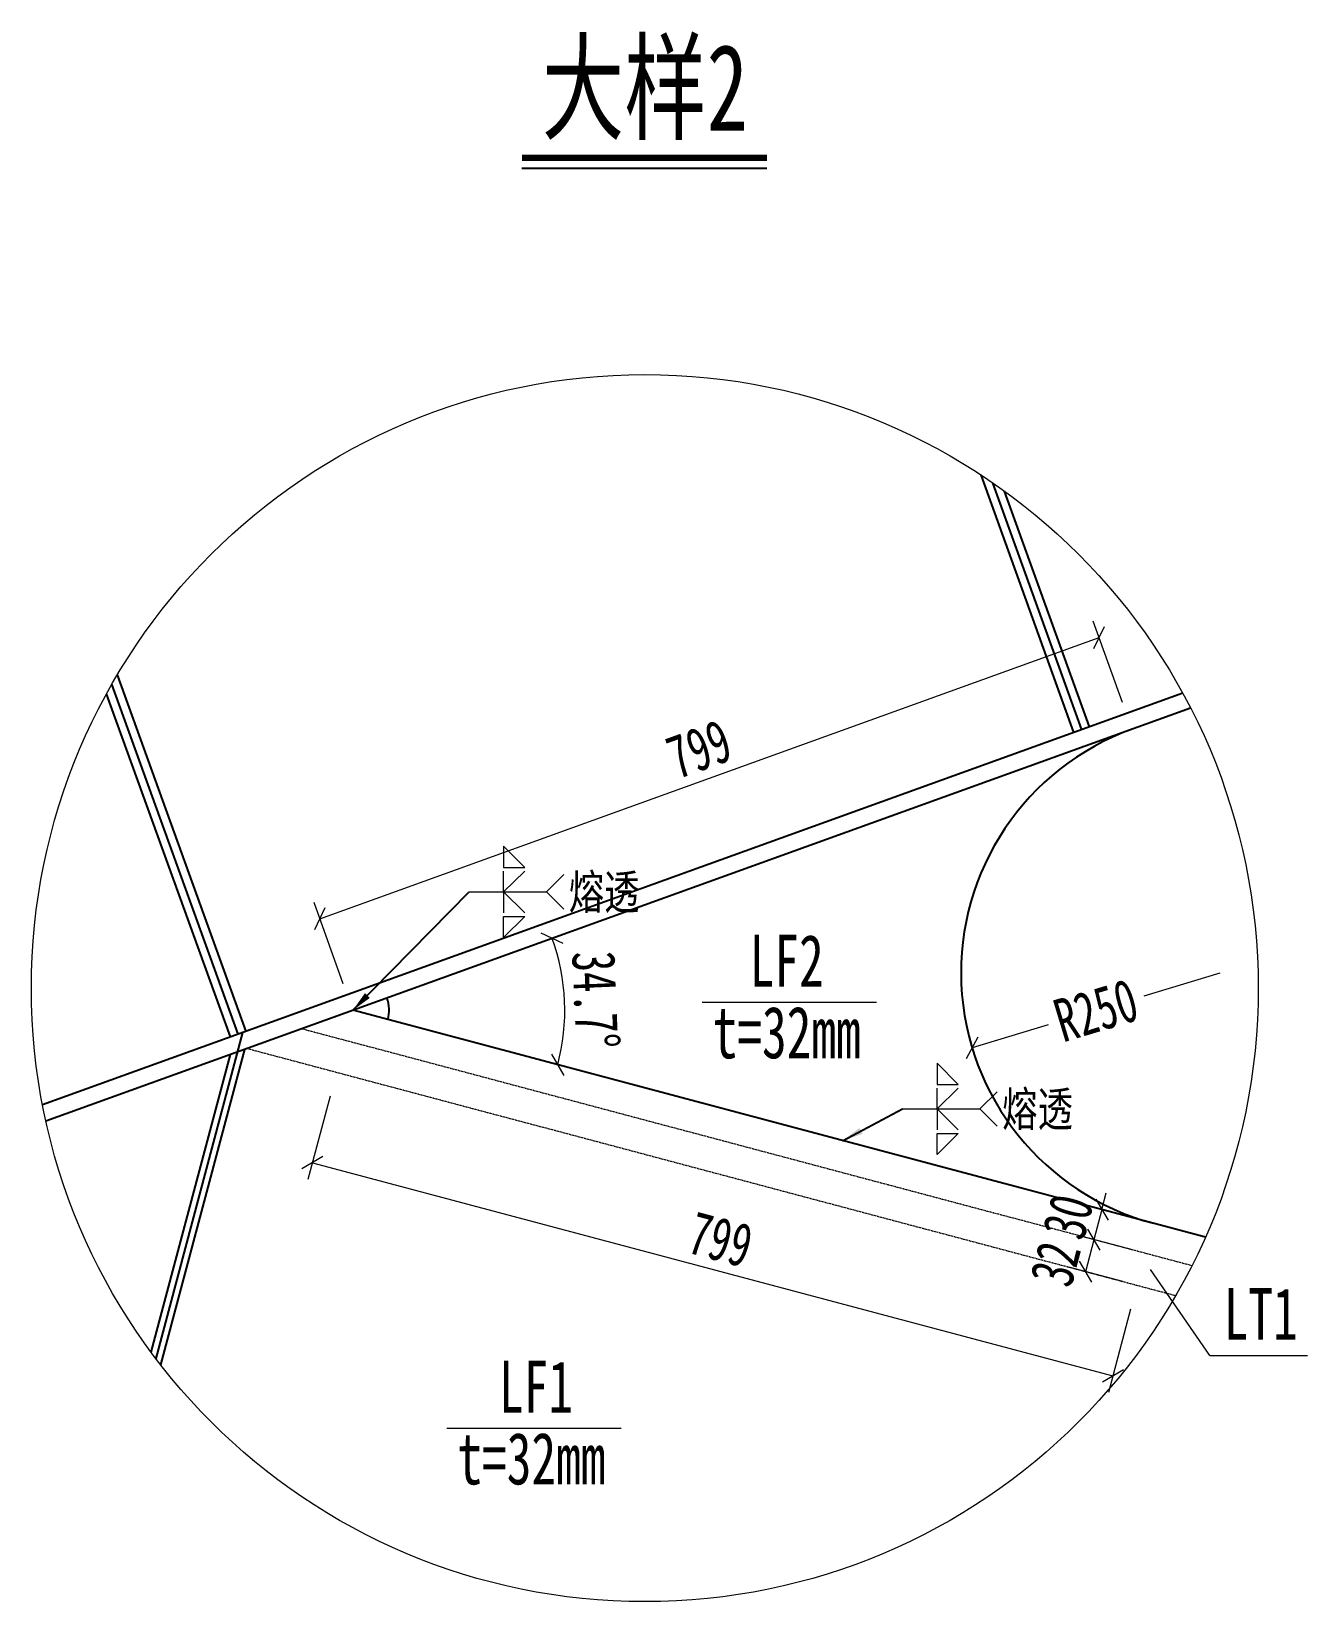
# Model space of a CAD drawing. Header units: millimetres. Extents: x -60009 to 63758, y -2164 to 95433.
# Drawn here: x 26747 to 27979, y 55733 to 57247 of the extents above; entities that cross this region are included whole.
import ezdxf
from ezdxf.enums import TextEntityAlignment as Align

# ---------------------------------------------------------------- set-up
doc = ezdxf.new("R2010")
doc.units = ezdxf.units.MM
doc.linetypes.add('DASHED', pattern=[0.75, 0.5, -0.25])
doc.layers.get('Defpoints').update_dxf_attribs({"color": 8})
for name, color, linetype, lineweight in [('Dim', 4, 'Continuous', 15), ('文字', 7, 'Continuous', 15), ('标注线及字体', 2, 'Continuous', 15), ('细实线', 4, 'Continuous', 15), ('虚线', 7, 'DASHED', 15), ('钢板粗线', 1, 'Continuous', 25)]:
    doc.layers.add(name, color=color, linetype=linetype, lineweight=lineweight)
doc.layers.add('Text', color=4, linetype='Continuous')
doc.styles.add('111', font='仿宋_GB2312.TTF', dxfattribs={"width": 0.7})
doc.styles.add('BM_Dim', font='仿宋_GB2312.TTF', dxfattribs={"width": 0.85})
doc.styles.add('SMEDI', font='仿宋_GB2312.TTF', dxfattribs={"width": 0.75})
doc.styles.get("Standard").update_dxf_attribs({"font": '仿宋_GB2312.TTF'})
doc.dimstyles.new('200', dxfattribs={"dimscale": 0, "dimtxt": 2.5, "dimasz": 1, "dimexe": 1, "dimexo": 1, "dimgap": 0.6, "dimtad": 1, "dimdec": 0, "dimdsep": 46, "dimtxsty": '111', "dimblk": 'OBLIQUE', "dimcen": 0, "dimclrd": 4, "dimclre": 4, "dimclrt": 4, "dimadec": 1, "dimazin": 2, "dimtfac": 1, "dimtdec": 0, "dimtix": 1, "dimtmove": 2, "dimatfit": 3, "dimfxl": 4, "dimfxlon": 1, "dimtolj": 1, "dimlwd": -1, "dimlwe": -1, "dimarcsym": 0})
doc.dimstyles.new('MSteel_1.0_1.0', dxfattribs={"dimtxt": 3, "dimasz": 1.2, "dimexe": 1, "dimexo": 1, "dimgap": 1, "dimtad": 3, "dimtoh": 1, "dimdec": 0, "dimzin": 0, "dimdsep": 46, "dimtxsty": 'Standard', "dimblk": 'ARCHTICK', "dimcen": 0.09, "dimclrd": 3, "dimclre": 3, "dimadec": 0, "dimazin": 0, "dimtfac": 1, "dimtdec": 4, "dimtofl": 0, "dimtmove": 0, "dimatfit": 3, "dimfxl": 1, "dimtolj": 1, "dimtzin": 0, "dimarcsym": 0})

# ---------------------------------------------------------------- blocks, each defined once
blk = doc.blocks.new('_Oblique')
at = {"color": 0, "linetype": 'ByBlock', "lineweight": -2}
blk.add_line((-0.5, -0.5), (0.5, 0.5), dxfattribs=at)
blk = doc.blocks.new('*D316')
at = {"layer": 'Defpoints', "color": 0, "transparency": 16777216}
for p in [(27057.4, 56303.1), (27829.9, 56097.6), (27790.8, 55950.5)]:
    blk.add_point(p, dxfattribs=at)
at = {"layer": '细实线', "color": 4, "transparency": 16777216}
for p, q in [((27035.4, 56220.4), (27014, 56139.9)), ((27018.3, 56156), (27790.8, 55950.5)), ((27807.9, 56014.9), (27786.5, 55934.4))]:
    blk.add_line(p, q, dxfattribs=at)
at = {"layer": '细实线', "color": 4, "transparency": 16777216, "xscale": 16.66666666666666, "yscale": 16.66666666666666, "zscale": 16.66666666666666}
for p, rotation in [((27018.3, 56156), 165.1039070504738), ((27790.8, 55950.5), 345.1039070504738)]:
    blk.add_blockref('_Oblique', p, dxfattribs=dict(at, rotation=rotation))
at = {"layer": '细实线', "color": 4, "transparency": 16777216, "insert": (27412.2, 56082), "char_height": 41.67, "attachment_point": 5, "rotation": 345.1039, "style": '111'}
blk.add_mtext('\\A1;799', dxfattribs=at)
blk = doc.blocks.new('*D317')
at = {"layer": 'Defpoints', "color": 0, "transparency": 16777216}
for p in [(27777.5, 56662.7), (27809.3, 56574.3), (27057.4, 56303.1)]:
    blk.add_point(p, dxfattribs=at)
at = {"layer": '细实线', "color": 4, "transparency": 16777216}
for p, q in [((27800.1, 56600), (27771.8, 56678.4)), ((27025.5, 56391.4), (27777.5, 56662.7)), ((27048.2, 56328.7), (27019.9, 56407.1))]:
    blk.add_line(p, q, dxfattribs=at)
at = {"layer": '细实线', "color": 4, "transparency": 16777216, "xscale": 16.66666666666666, "yscale": 16.66666666666666, "zscale": 16.66666666666666}
for p, rotation in [((27777.5, 56662.7), 19.83810730722992), ((27025.5, 56391.4), 199.8381073072299)]:
    blk.add_blockref('_Oblique', p, dxfattribs=dict(at, rotation=rotation))
at = {"layer": '细实线', "color": 4, "transparency": 16777216, "insert": (27391.4, 56555.1), "char_height": 41.67, "attachment_point": 5, "rotation": 19.8381, "style": '111'}
blk.add_mtext('\\A1;799', dxfattribs=at)
blk = doc.blocks.new('*D318')
at = {"layer": 'Defpoints', "color": 0, "transparency": 16777216}
for p in [(27865.7, 56594.7), (27057.4, 56303.1), (27261.6, 56291.2), (26761.3, 56196.2), (27880, 56084.2)]:
    blk.add_point(p, dxfattribs=at)
at = {"layer": '细实线', "color": 4, "transparency": 16777216}
blk.add_arc((27057.4, 56303.1), 204.5, 345.1039, 19.8381, dxfattribs=at)
at = {"layer": '细实线', "color": 4, "transparency": 16777216, "xscale": 16.66666666666666, "yscale": 16.66666666666666, "zscale": 16.66666666666666}
for p, rotation in [((27249.8, 56372.4), 109.8381073072298), ((27255, 56250.5), 255.103907050474)]:
    blk.add_blockref('_Oblique', p, dxfattribs=dict(at, rotation=rotation))
at = {"layer": '细实线', "color": 4, "transparency": 16777216, "insert": (27291.5, 56313.2), "char_height": 41.667, "attachment_point": 5, "rotation": 272.471, "style": '111'}
blk.add_mtext('\\A1;34.7%%d', dxfattribs=at)
blk = doc.blocks.new('*D319')
at = {"layer": 'Defpoints', "color": 0, "transparency": 16777216}
for p in [(27894.2, 56339.2), (27654.9, 56266.8)]:
    blk.add_point(p, dxfattribs=at)
at = {"layer": '细实线', "color": 4, "transparency": 16777216}
for p, q in [((27820.8, 56317), (27894.2, 56339.2)), ((27728.3, 56289), (27654.9, 56266.8))]:
    blk.add_line(p, q, dxfattribs=at)
at = {"layer": '细实线', "color": 4, "transparency": 16777216, "xscale": 16.66666666666666, "yscale": 16.66666666666666, "zscale": 16.66666666666666, "rotation": 196.8342936475368}
blk.add_blockref('_Oblique', (27654.9, 56266.8), dxfattribs=at)
at = {"layer": '细实线', "color": 4, "transparency": 16777216, "insert": (27774.5, 56303), "char_height": 41.67, "attachment_point": 5, "rotation": 16.8343, "style": '111'}
blk.add_mtext('\\A1;R250', dxfattribs=at)
blk = doc.blocks.new('*D372')
at = {"layer": 'Defpoints', "color": 0, "transparency": 16777216}
for p in [(27824.5, 56068), (27764.2, 56050.9), (27816.3, 56037)]:
    blk.add_point(p, dxfattribs=at)
at = {"layer": '细实线', "color": 4, "transparency": 16777216}
for p, q in [((27808.4, 56072.2), (27756.3, 56086.1)), ((27772.5, 56081.8), (27764.2, 56050.9)), ((27800.2, 56041.3), (27748.1, 56055.2))]:
    blk.add_line(p, q, dxfattribs=at)
at = {"layer": '细实线', "color": 4, "transparency": 16777216, "xscale": 16.66666666666666, "yscale": 16.66666666666666, "zscale": 16.66666666666666}
for p, rotation in [((27772.5, 56081.8), 75.10390705047415), ((27764.2, 56050.9), 255.1039070504742)]:
    blk.add_blockref('_Oblique', p, dxfattribs=dict(at, rotation=rotation))
at = {"layer": '细实线', "color": 4, "transparency": 16777216, "insert": (27735.4, 56058.5), "char_height": 41.67, "attachment_point": 5, "rotation": 75.1039, "style": '111'}
blk.add_mtext('\\A1;32', dxfattribs=at)
blk = doc.blocks.new('*D373')
at = {"layer": 'Defpoints', "color": 0, "transparency": 16777216}
for p in [(27832.2, 56097), (27772.5, 56081.8), (27824.5, 56068)]:
    blk.add_point(p, dxfattribs=at)
at = {"layer": '细实线', "color": 4, "transparency": 16777216}
for p, q in [((27780.2, 56110.8), (27784.4, 56126.9)), ((27816.1, 56101.2), (27764.1, 56115.1)), ((27780.2, 56110.8), (27772.5, 56081.8)), ((27808.4, 56072.2), (27756.3, 56086.1)), ((27772.5, 56081.8), (27768.2, 56065.7))]:
    blk.add_line(p, q, dxfattribs=at)
at = {"layer": '细实线', "color": 4, "transparency": 16777216, "xscale": 16.66666666666666, "yscale": 16.66666666666666, "zscale": 16.66666666666666}
for p, rotation in [((27780.2, 56110.8), 255.1039070504772), ((27772.5, 56081.8), 75.10390705047726)]:
    blk.add_blockref('_Oblique', p, dxfattribs=dict(at, rotation=rotation))
at = {"layer": '细实线', "color": 4, "transparency": 16777216, "insert": (27747.5, 56104), "char_height": 41.67, "attachment_point": 5, "rotation": 75.1039, "style": '111'}
blk.add_mtext('\\A1;30', dxfattribs=at)
blk = doc.blocks.new('_ArchTick')
at = {"color": 0, "linetype": 'ByBlock', "const_width": 0.15}
blk.add_lwpolyline([(-0.5, -0.5), (0.5, 0.5)], dxfattribs=at)
blk = doc.blocks.new('全融透1')
at = {"layer": 'Dim'}
blk.add_line((0, 0), (4.479, 0), dxfattribs=at)
for points in [[(1.995, 2.645), (1.995, 1.414), (3.227, 1.414)], [(1.995, -2.645), (1.995, -1.414), (3.227, -1.414)]]:
    blk.add_lwpolyline(points, close=True, dxfattribs=at)
for points in [[(3.227, 1.206), (1.995, 0), (1.995, 1.206)], [(5.479, 1), (4.479, 0), (5.479, -1)], [(3.227, -1.206), (1.995, 0), (1.995, -1.206)]]:
    blk.add_lwpolyline(points, dxfattribs=at)
at = {"layer": 'Text', "style": 'SMEDI', "width": 0.75}
blk.add_text('熔透', height=2, dxfattribs=at).set_placement((5.77, 0), align=Align.MIDDLE_LEFT)

msp = doc.modelspace()

# ---------------------------------------------------------------- linework, layer by layer
at = {"color": 4}
msp.add_line((27220.5, 57115.6), (27457, 57115.6), dxfattribs=at)
at = {"color": 6, "const_width": 6}
msp.add_lwpolyline([(27220.5, 57125.6), (27457, 57125.6)], dxfattribs=at)
at = {"layer": 'Defpoints', "color": 8, "ltscale": 0.15}
for p, q in [((27760.7, 56573.8), (27674.8, 56812)), ((26946.7, 56280.1), (26824.9, 56617.7)), ((26950.8, 56281.6), (26867.2, 55967.2))]:
    msp.add_line(p, q, dxfattribs=at)
at = {"layer": '细实线'}
for p, q in [((27394.4, 56310.9), (27562.6, 56310.9)), ((27884.4, 55970.1), (27827.2, 56052.9)), ((27884.4, 55970.1), (27978.6, 55970.1)), ((27148.1, 55899.8), (27316.4, 55899.8))]:
    msp.add_line(p, q, dxfattribs=at)
msp.add_circle((27339.1, 56324.5), 591.9, dxfattribs=at)
at = {"layer": '虚线', "ltscale": 2}
for p, q in [((27866.9, 56056.7), (27007.9, 56285.2)), ((27851.2, 56027.7), (26955.1, 56266.1))]:
    msp.add_line(p, q, dxfattribs=at)
at = {"layer": '钢板粗线', "color": 8, "ltscale": 0.15}
for p, q in [((27753.2, 56571.1), (27663.5, 56819.6)), ((27768.2, 56576.5), (27686.2, 56804)), ((26954.3, 56282.8), (26830.2, 56626.8)), ((26939.2, 56277.4), (26819.8, 56608.5))]:
    msp.add_line(p, q, dxfattribs=at)
at = {"layer": '钢板粗线'}
for p, q in [((27880, 56084.2), (27057.4, 56303.1)), ((26952.7, 56265.3), (26871.8, 55961.2)), ((26939, 56260.3), (26862.6, 55973.4))]:
    msp.add_line(p, q, dxfattribs=at)
at = {"layer": '钢板粗线', "color": 8, "ltscale": 0.15}
for points in [[(27858.2, 56608.9), (26758, 56212)], [(27865.7, 56594.7), (26761.3, 56196.2)]]:
    msp.add_lwpolyline(points, dxfattribs=at)
at = {"layer": '钢板粗线'}
for centre, radius, start, end in [((27894.2, 56339.2), 250, 109.8381, 255.1039), ((27057.4, 56303.1), 35, 345.1039, 19.8381)]:
    msp.add_arc(centre, radius, start, end, dxfattribs=at)

# ---------------------------------------------------------------- block references
at = {"layer": '细实线', "xscale": 16.66666666666666, "yscale": 16.66666666666666, "zscale": 16.66666666666666}
for p in [(27169.6, 56417.3), (27587.8, 56207.9)]:
    msp.add_blockref('全融透1', p, dxfattribs=at)

# ---------------------------------------------------------------- texts
at = {"layer": '文字', "style": 'BM_Dim', "width": 0.7}
for s, p in [('LF2', (27476, 56311)), ('t=32mm', (27476, 56241.8)), ('LT1', (27933.4, 55970.3)), ('LF1', (27234.1, 55900)), ('t=32mm', (27229.7, 55830.7))]:
    msp.add_text(s, height=50, dxfattribs=at).set_placement(p, align=Align.BOTTOM_CENTER)
at = {"layer": '标注线及字体', "color": 0, "style": '111', "width": 0.7}
msp.add_text('大样2', height=83.33, dxfattribs=at).set_placement((27339.1, 57195.1), align=Align.MIDDLE)

# ---------------------------------------------------------------- dimensions: what is measured, and where the dimension line sits
at = {"layer": '细实线'}
for p1, p2, distance, picture, middle in [((27057.4, 56303.1), (27809.3, 56574.3), 93.9, '*D317', (27391.4, 56555.1)), ((27057.4, 56303.1), (27829.9, 56097.6), -152.2, '*D316', (27412.2, 56082)), ((27832.2, 56097), (27824.5, 56068), -53.9, '*D373', (27747.5, 56104))]:
    dim = msp.add_aligned_dim(p1=p1, p2=p2, distance=distance, dimstyle='200', override={"dimscale": 16.666667, "dimblk": 'Oblique'}, dxfattribs=at)
    dim.commit()
    dim.dimension.update_dxf_attribs({"geometry": picture, "text_midpoint": middle})
dim = msp.add_angular_dim_2l(base=(27261.6, 56291.2), line1=((27865.7, 56594.7), (26761.3, 56196.2)), line2=((27880, 56084.2), (27057.4, 56303.1)), dimstyle='200', override={"dimscale": 16.666667, "dimblk": 'Oblique'}, dxfattribs=at)
dim.commit()
dim.dimension.update_dxf_attribs({"geometry": '*D318', "text_midpoint": (27291.5, 56313.2)})
dim = msp.add_radius_dim(center=(27894.2, 56339.2), mpoint=(27654.9, 56266.8), dimstyle='200', override={"dimscale": 16.666667, "dimblk": 'Oblique'}, dxfattribs=at)
dim.commit()
dim.dimension.update_dxf_attribs({"geometry": '*D319', "text_midpoint": (27774.5, 56303), "dimtype": 164})
dim = msp.add_linear_dim(base=(27764.2, 56050.9), p1=(27824.5, 56068), p2=(27816.3, 56037), angle=255.1039, dimstyle='200', override={"dimscale": 16.666667, "dimblk": 'Oblique'}, dxfattribs=at)
dim.commit()
dim.dimension.update_dxf_attribs({"geometry": '*D372', "text_midpoint": (27735.4, 56058.5), "dimtype": 161})

# ---------------------------------------------------------------- leaders
at = {"layer": 'Dim'}
for points in [[(27057.4, 56303.1), (27169.6, 56417.3)], [(27530, 56177.3), (27587.8, 56207.9)]]:
    msp.add_leader(points, dimstyle='MSteel_1.0_1.0', override={"dimscale": 16.666667, "dimclrd": 256}, dxfattribs=at)

doc.saveas('drawing.dxf')
